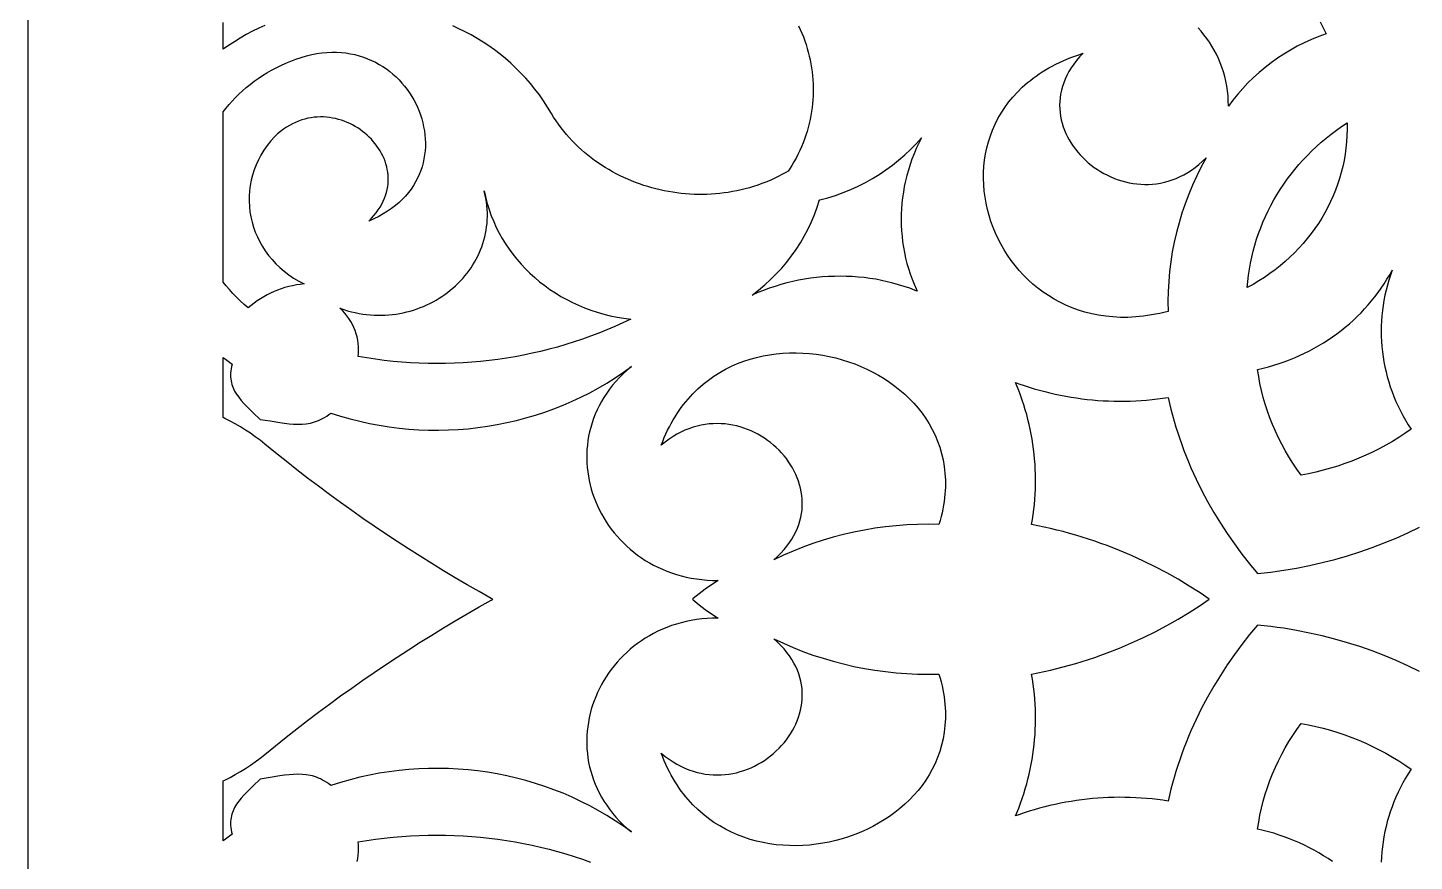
# Model space of a CAD drawing. Extents: x 2430 to 3430, y -1053 to 947.
# Drawn here: x 2429.6 to 2784.1, y -539.3 to -326.3 of the extents above; entities that cross this region are included whole.
import ezdxf

# ---------------------------------------------------------------- set-up
doc = ezdxf.new("R2010")
doc.units = 0
doc.layers.add('LAYER_1', color=18, linetype='CONTINUOUS')

msp = doc.modelspace()

# ---------------------------------------------------------------- linework, layer by layer
at = {"layer": 'LAYER_1'}
for points in [[(2429.56, -1052.54), (3429.56, -1052.54), (3429.56, 947.46), (2429.56, 947.46)], [(2508.55, -332.56), (2509.76, -332.63), (2510.94, -332.75), (2512.1, -332.94), (2513.23, -333.17), (2514.34, -333.46), (2515.41, -333.81), (2516.46, -334.2), (2517.48, -334.64), (2518.47, -335.12), (2519.43, -335.65), (2520.36, -336.22), (2521.26, -336.83), (2522.12, -337.48), (2522.95, -338.16), (2523.75, -338.88), (2524.51, -339.64), (2525.23, -340.42), (2525.92, -341.23), (2526.57, -342.07), (2527.18, -342.94), (2527.75, -343.83), (2528.28, -344.74), (2528.77, -345.67), (2529.22, -346.62), (2529.62, -347.59), (2529.98, -348.57), (2530.3, -349.56), (2530.57, -350.56), (2530.8, -351.58), (2530.98, -352.6), (2531.12, -353.62), (2531.2, -354.65), (2531.24, -355.68), (2531.23, -356.72), (2531.16, -357.74), (2531.05, -358.77), (2530.88, -359.79), (2530.66, -360.8), (2530.39, -361.81), (2530.06, -362.8), (2529.68, -363.78), (2529.24, -364.75), (2528.74, -365.69), (2528.19, -366.62), (2527.57, -367.54), (2526.9, -368.42), (2526.17, -369.29), (2525.38, -370.13), (2524.52, -370.94), (2523.6, -371.72), (2522.62, -372.47), (2521.58, -373.19), (2520.47, -373.87), (2519.3, -374.52), (2518.06, -375.13), (2516.75, -375.7), (2517.44, -374.99), (2518.08, -374.28), (2518.67, -373.56), (2519.2, -372.84), (2519.68, -372.11), (2520.1, -371.37), (2520.47, -370.63), (2520.8, -369.88), (2521.07, -369.14), (2521.3, -368.39), (2521.48, -367.65), (2521.61, -366.9), (2521.7, -366.16), (2521.74, -365.42), (2521.75, -364.68), (2521.71, -363.95), (2521.63, -363.22), (2521.51, -362.51), (2521.35, -361.8), (2521.16, -361.09), (2520.93, -360.4), (2520.67, -359.72), (2520.37, -359.05), (2520.04, -358.4), (2519.68, -357.76), (2519.28, -357.13), (2518.86, -356.52), (2518.41, -355.92), (2517.93, -355.35), (2517.43, -354.79), (2516.9, -354.25), (2516.35, -353.73), (2515.78, -353.24), (2515.18, -352.77), (2514.57, -352.32), (2513.93, -351.9), (2513.28, -351.5), (2512.6, -351.13), (2511.92, -350.78), (2511.21, -350.47), (2510.5, -350.18), (2509.77, -349.93), (2509.03, -349.71), (2508.28, -349.52), (2507.52, -349.36), (2506.75, -349.24), (2505.97, -349.15), (2505.19, -349.1), (2504.4, -349.09), (2503.61, -349.12), (2502.81, -349.18), (2502.02, -349.29), (2501.22, -349.44), (2500.42, -349.63), (2499.63, -349.87), (2498.83, -350.15), (2498.05, -350.47), (2497.26, -350.84), (2496.48, -351.26), (2495.71, -351.73), (2494.95, -352.24), (2494.19, -352.81), (2493.45, -353.43), (2492.72, -354.1), (2491.71, -355.23), (2490.79, -356.4), (2489.95, -357.59), (2489.2, -358.82), (2488.53, -360.07), (2487.95, -361.35), (2487.45, -362.64), (2487.03, -363.95), (2486.7, -365.28), (2486.45, -366.61), (2486.28, -367.95), (2486.19, -369.29), (2486.18, -370.64), (2486.25, -371.98), (2486.39, -373.31), (2486.62, -374.63), (2486.92, -375.94), (2487.3, -377.23), (2487.75, -378.5), (2488.28, -379.75), (2488.88, -380.98), (2489.56, -382.17), (2490.31, -383.33), (2491.13, -384.45), (2492.03, -385.54), (2493, -386.58), (2494.03, -387.58), (2495.14, -388.52), (2496.31, -389.42), (2497.56, -390.25), (2498.87, -391.03), (2500.25, -391.75), (2499.25, -391.86), (2498.25, -392.02), (2497.27, -392.21), (2496.3, -392.43), (2495.34, -392.7), (2494.39, -393), (2493.46, -393.33), (2492.55, -393.7), (2491.65, -394.11), (2490.77, -394.55), (2489.91, -395.02), (2489.07, -395.53), (2488.25, -396.07), (2487.46, -396.64), (2486.69, -397.24), (2485.94, -397.88), (2484.9, -396.99), (2483.89, -396.07), (2482.93, -395.14), (2482.01, -394.19), (2481.13, -393.21), (2480.29, -392.22), (2479.56, -391.3), (2479.56, -347.78), (2480.25, -346.9), (2481.03, -345.95), (2481.84, -345.03), (2482.7, -344.13), (2483.58, -343.25), (2484.5, -342.4), (2485.45, -341.57), (2486.44, -340.77), (2487.46, -339.99), (2488.51, -339.24), (2489.6, -338.52), (2490.72, -337.82), (2491.87, -337.16), (2493.06, -336.53), (2494.27, -335.93), (2495.53, -335.37), (2496.81, -334.83), (2498.12, -334.33), (2499.5, -333.87), (2500.85, -333.48), (2502.18, -333.16), (2503.5, -332.91), (2504.8, -332.72), (2506.07, -332.6), (2507.32, -332.55)], [(2698.54, -333.75), (2697.75, -334.68), (2697.03, -335.61), (2696.38, -336.55), (2695.8, -337.5), (2695.29, -338.46), (2694.84, -339.41), (2694.46, -340.37), (2694.14, -341.33), (2693.88, -342.29), (2693.68, -343.24), (2693.54, -344.2), (2693.45, -345.15), (2693.42, -346.09), (2693.45, -347.03), (2693.53, -347.96), (2693.66, -348.88), (2693.83, -349.79), (2694.06, -350.69), (2694.33, -351.58), (2694.65, -352.45), (2695.02, -353.31), (2695.42, -354.15), (2695.87, -354.98), (2696.36, -355.78), (2696.88, -356.57), (2697.44, -357.33), (2698.04, -358.07), (2698.67, -358.79), (2699.33, -359.49), (2700.03, -360.15), (2700.75, -360.79), (2701.5, -361.4), (2702.28, -361.99), (2703.08, -362.54), (2703.91, -363.06), (2704.76, -363.54), (2705.63, -363.99), (2706.52, -364.41), (2707.43, -364.78), (2708.35, -365.12), (2709.29, -365.42), (2710.25, -365.68), (2711.21, -365.9), (2712.19, -366.07), (2713.17, -366.2), (2714.17, -366.29), (2715.17, -366.32), (2716.17, -366.31), (2717.18, -366.25), (2718.19, -366.14), (2719.2, -365.98), (2720.21, -365.76), (2721.22, -365.49), (2722.23, -365.16), (2723.23, -364.78), (2724.22, -364.34), (2725.21, -363.84), (2726.18, -363.28), (2727.15, -362.66), (2728.1, -361.98), (2729.04, -361.23), (2729.97, -360.42), (2730.87, -359.54), (2729.64, -361.82), (2728.49, -364.14), (2727.41, -366.48), (2726.42, -368.85), (2725.52, -371.25), (2724.69, -373.67), (2723.95, -376.11), (2723.3, -378.58), (2722.73, -381.06), (2722.24, -383.56), (2721.85, -386.07), (2721.53, -388.59), (2721.31, -391.13), (2721.17, -393.67), (2721.12, -396.22), (2721.15, -398.78), (2720.09, -399.05), (2719.03, -399.29), (2717.98, -399.5), (2716.94, -399.69), (2715.91, -399.86), (2714.89, -399.99), (2713.88, -400.11), (2712.87, -400.19), (2711.88, -400.25), (2710.9, -400.29), (2709.93, -400.3), (2708.96, -400.29), (2707.07, -400.2), (2705.21, -400.02), (2703.4, -399.75), (2701.63, -399.39), (2699.91, -398.95), (2698.23, -398.44), (2696.6, -397.84), (2695.02, -397.17), (2693.48, -396.43), (2692, -395.63), (2690.57, -394.75), (2689.18, -393.82), (2687.86, -392.83), (2686.58, -391.78), (2685.36, -390.67), (2684.2, -389.52), (2683.09, -388.31), (2682.04, -387.06), (2681.05, -385.77), (2680.12, -384.44), (2679.25, -383.07), (2678.45, -381.67), (2677.7, -380.24), (2677.02, -378.78), (2676.41, -377.3), (2675.86, -375.79), (2675.38, -374.26), (2674.97, -372.72), (2674.62, -371.16), (2674.35, -369.59), (2674.15, -368.02), (2674.02, -366.44), (2673.96, -364.85), (2673.98, -363.27), (2674.08, -361.69), (2674.25, -360.11), (2674.49, -358.55), (2674.82, -357), (2675.23, -355.46), (2675.71, -353.94), (2676.28, -352.44), (2676.93, -350.96), (2677.66, -349.51), (2678.48, -348.09), (2679.39, -346.7), (2680.38, -345.34), (2681.46, -344.02), (2682.62, -342.75), (2683.88, -341.51), (2685.23, -340.33), (2685.94, -339.75), (2686.67, -339.19), (2687.42, -338.64), (2688.2, -338.1), (2689, -337.58), (2689.82, -337.07), (2690.67, -336.57), (2691.55, -336.09), (2692.44, -335.63), (2693.36, -335.18), (2694.31, -334.75), (2695.28, -334.33), (2696.27, -333.93), (2697.29, -333.55), (2698.33, -333.18), (2699.4, -332.83)], [(2766.94, -352.24), (2766.9, -353.85), (2766.8, -355.45), (2766.64, -357.04), (2766.42, -358.63), (2766.15, -360.19), (2765.82, -361.75), (2765.43, -363.29), (2764.99, -364.81), (2764.5, -366.32), (2763.95, -367.81), (2763.35, -369.27), (2762.7, -370.72), (2761.99, -372.15), (2761.24, -373.55), (2760.44, -374.92), (2759.58, -376.28), (2758.68, -377.6), (2757.74, -378.9), (2756.74, -380.17), (2755.7, -381.41), (2754.62, -382.61), (2753.48, -383.79), (2752.31, -384.93), (2751.09, -386.03), (2749.83, -387.1), (2748.53, -388.13), (2747.19, -389.12), (2745.8, -390.08), (2744.38, -390.99), (2742.92, -391.86), (2741.42, -392.69), (2741.55, -391.11), (2741.73, -389.54), (2741.96, -387.97), (2742.23, -386.42), (2742.55, -384.89), (2742.92, -383.36), (2743.33, -381.85), (2743.79, -380.35), (2744.29, -378.86), (2744.84, -377.39), (2745.42, -375.94), (2746.06, -374.5), (2746.73, -373.09), (2747.45, -371.69), (2748.2, -370.31), (2749, -368.95), (2749.84, -367.61), (2750.72, -366.29), (2751.63, -365), (2752.59, -363.73), (2753.58, -362.49), (2754.62, -361.26), (2755.69, -360.07), (2756.79, -358.9), (2757.94, -357.76), (2759.12, -356.65), (2760.33, -355.57), (2761.58, -354.51), (2762.87, -353.49), (2764.19, -352.5), (2765.54, -351.54), (2766.93, -350.62)], [(2657.41, -355.75), (2656.78, -357.11), (2656.2, -358.48), (2655.67, -359.86), (2655.18, -361.25), (2654.75, -362.65), (2654.36, -364.05), (2654.01, -365.45), (2653.71, -366.87), (2653.46, -368.28), (2653.26, -369.7), (2653.1, -371.11), (2652.99, -372.53), (2652.92, -373.95), (2652.9, -375.36), (2652.93, -376.78), (2653, -378.18), (2653.12, -379.59), (2653.28, -380.99), (2653.49, -382.38), (2653.75, -383.76), (2654.05, -385.14), (2654.39, -386.5), (2654.78, -387.85), (2655.22, -389.2), (2655.7, -390.53), (2656.22, -391.84), (2656.79, -393.14), (2657.02, -393.62), (2656.51, -393.41), (2655.1, -392.88), (2653.69, -392.39), (2652.26, -391.95), (2650.81, -391.54), (2649.35, -391.18), (2647.88, -390.86), (2646.4, -390.58), (2644.91, -390.35), (2643.41, -390.15), (2641.91, -390), (2640.4, -389.89), (2638.88, -389.82), (2637.36, -389.8), (2635.84, -389.82), (2634.31, -389.88), (2632.79, -389.98), (2631.26, -390.13), (2629.73, -390.32), (2628.21, -390.55), (2626.69, -390.83), (2625.18, -391.15), (2623.67, -391.51), (2622.16, -391.92), (2620.67, -392.37), (2619.18, -392.86), (2617.71, -393.4), (2616.24, -393.98), (2614.79, -394.61), (2616.43, -393.35), (2618.01, -392.02), (2619.53, -390.64), (2620.97, -389.21), (2622.35, -387.72), (2623.65, -386.18), (2624.89, -384.6), (2626.04, -382.97), (2627.12, -381.29), (2628.13, -379.58), (2629.05, -377.83), (2629.89, -376.05), (2630.66, -374.23), (2631.33, -372.39), (2631.92, -370.51), (2631.96, -370.35), (2632.14, -370.31), (2634.15, -369.76), (2636.14, -369.14), (2638.1, -368.43), (2640.02, -367.65), (2641.9, -366.79), (2643.75, -365.86), (2645.55, -364.85), (2647.3, -363.78), (2649.01, -362.63), (2650.66, -361.42), (2652.26, -360.14), (2653.81, -358.8), (2655.3, -357.39), (2656.72, -355.93), (2658.08, -354.4)], [(2546.52, -368.95), (2546.69, -369.82), (2547.06, -371.21), (2547.54, -372.78), (2548.09, -374.32), (2548.71, -375.83), (2549.38, -377.3), (2550.12, -378.75), (2550.91, -380.16), (2551.76, -381.54), (2552.67, -382.89), (2553.63, -384.19), (2554.64, -385.46), (2555.71, -386.69), (2556.83, -387.88), (2557.99, -389.02), (2559.2, -390.12), (2560.46, -391.18), (2561.76, -392.19), (2563.1, -393.16), (2564.48, -394.07), (2565.91, -394.94), (2567.37, -395.75), (2568.86, -396.51), (2570.4, -397.22), (2571.96, -397.87), (2573.56, -398.46), (2575.19, -399), (2576.85, -399.48), (2578.53, -399.89), (2580.24, -400.25), (2581.98, -400.54), (2583.74, -400.77), (2581.72, -401.73), (2579.69, -402.64), (2577.64, -403.51), (2575.57, -404.34), (2573.49, -405.13), (2571.39, -405.88), (2569.28, -406.58), (2567.15, -407.25), (2565.02, -407.87), (2562.87, -408.45), (2560.71, -408.98), (2558.54, -409.48), (2556.35, -409.93), (2554.16, -410.34), (2551.97, -410.71), (2549.76, -411.03), (2547.55, -411.31), (2545.33, -411.55), (2543.11, -411.74), (2540.88, -411.9), (2538.65, -412), (2536.41, -412.07), (2534.17, -412.09), (2531.93, -412.07), (2529.69, -412), (2527.45, -411.89), (2525.21, -411.74), (2522.97, -411.54), (2520.74, -411.3), (2518.5, -411.01), (2516.27, -410.68), (2514.05, -410.31), (2514.13, -409.47), (2514.17, -408.63), (2514.14, -407.79), (2514.07, -406.95), (2513.94, -406.12), (2513.77, -405.29), (2513.54, -404.48), (2513.27, -403.67), (2512.94, -402.88), (2512.57, -402.11), (2512.15, -401.35), (2511.69, -400.62), (2511.18, -399.91), (2510.63, -399.23), (2510.04, -398.57), (2509.4, -397.95), (2510.37, -398.29), (2511.35, -398.59), (2512.33, -398.85), (2513.3, -399.08), (2514.27, -399.28), (2515.24, -399.44), (2516.21, -399.57), (2517.17, -399.66), (2518.13, -399.72), (2519.09, -399.75), (2520.04, -399.75), (2520.98, -399.72), (2521.92, -399.66), (2522.85, -399.57), (2523.77, -399.45), (2524.68, -399.3), (2525.58, -399.12), (2526.48, -398.91), (2527.36, -398.68), (2528.23, -398.42), (2529.1, -398.13), (2529.94, -397.82), (2530.78, -397.48), (2531.6, -397.12), (2532.41, -396.73), (2533.2, -396.32), (2533.98, -395.88), (2534.74, -395.43), (2535.49, -394.95), (2536.22, -394.44), (2536.93, -393.92), (2537.62, -393.38), (2538.29, -392.81), (2538.95, -392.23), (2539.58, -391.63), (2540.19, -391), (2540.78, -390.36), (2541.35, -389.71), (2541.9, -389.03), (2542.42, -388.34), (2542.91, -387.63), (2543.39, -386.91), (2543.84, -386.17), (2544.26, -385.41), (2544.65, -384.64), (2545.02, -383.86), (2545.36, -383.07), (2545.67, -382.26), (2545.96, -381.44), (2546.21, -380.6), (2546.43, -379.76), (2546.62, -378.91), (2546.78, -378.04), (2546.91, -377.17), (2547.01, -376.28), (2547.07, -375.39), (2547.1, -374.49), (2547.09, -373.58), (2547.05, -372.67), (2546.97, -371.75), (2546.86, -370.82), (2546.71, -369.89), (2546.69, -369.82), (2546.64, -369.62), (2546.29, -368)], [(2778.02, -389.5), (2777.61, -390.78), (2777.23, -392.07), (2776.9, -393.36), (2776.61, -394.66), (2776.35, -395.96), (2776.14, -397.27), (2775.96, -398.58), (2775.82, -399.89), (2775.73, -401.2), (2775.67, -402.52), (2775.65, -403.83), (2775.67, -405.14), (2775.73, -406.45), (2775.82, -407.76), (2775.96, -409.07), (2776.13, -410.37), (2776.34, -411.66), (2776.59, -412.95), (2776.88, -414.24), (2777.21, -415.52), (2777.57, -416.79), (2777.98, -418.05), (2778.42, -419.3), (2778.9, -420.54), (2779.41, -421.78), (2779.97, -423), (2780.56, -424.2), (2781.18, -425.4), (2781.85, -426.58), (2782.55, -427.75), (2783.29, -428.9), (2781.73, -429.99), (2780.14, -431.03), (2778.51, -432.02), (2776.85, -432.97), (2775.17, -433.88), (2773.46, -434.73), (2771.73, -435.54), (2769.97, -436.3), (2768.18, -437.01), (2766.38, -437.67), (2764.55, -438.29), (2762.71, -438.85), (2760.84, -439.36), (2758.96, -439.83), (2757.06, -440.24), (2755.15, -440.6), (2754.07, -439.08), (2753.04, -437.53), (2752.05, -435.96), (2751.12, -434.35), (2750.23, -432.72), (2749.4, -431.07), (2748.61, -429.39), (2747.88, -427.7), (2747.21, -425.98), (2746.58, -424.25), (2746.01, -422.5), (2745.5, -420.74), (2745.05, -418.97), (2744.66, -417.19), (2744.32, -415.39), (2744.05, -413.6), (2745.44, -413.27), (2746.83, -412.91), (2748.2, -412.52), (2749.55, -412.1), (2750.88, -411.64), (2752.2, -411.14), (2753.51, -410.62), (2754.79, -410.06), (2756.05, -409.47), (2757.3, -408.85), (2758.52, -408.19), (2759.73, -407.51), (2760.91, -406.8), (2762.07, -406.06), (2763.21, -405.29), (2764.32, -404.49), (2765.41, -403.66), (2766.48, -402.81), (2767.52, -401.93), (2768.54, -401.02), (2769.53, -400.09), (2770.49, -399.13), (2771.42, -398.14), (2772.33, -397.13), (2773.2, -396.1), (2774.05, -395.04), (2774.87, -393.96), (2775.65, -392.86), (2776.41, -391.73), (2777.13, -390.58), (2777.82, -389.41), (2778.47, -388.22)], [(2479.77, -410.76), (2480.78, -411.52), (2481.82, -412.27), (2481.67, -412.86), (2481.56, -413.43), (2481.49, -413.98), (2481.44, -414.52), (2481.42, -415.04), (2481.43, -415.54), (2481.47, -416.03), (2481.54, -416.51), (2481.63, -416.97), (2481.75, -417.42), (2482.05, -418.29), (2482.45, -419.13), (2482.94, -419.94), (2483.5, -420.73), (2484.12, -421.51), (2484.81, -422.29), (2485.56, -423.07), (2487.19, -424.66), (2488.96, -426.36), (2491.58, -426.77), (2494.04, -427.18), (2495.23, -427.35), (2496.38, -427.49), (2497.51, -427.58), (2498.62, -427.62), (2499.71, -427.59), (2500.78, -427.49), (2501.84, -427.31), (2502.36, -427.18), (2502.89, -427.03), (2503.41, -426.85), (2503.93, -426.65), (2504.45, -426.41), (2504.97, -426.14), (2505.48, -425.85), (2506, -425.52), (2506.52, -425.15), (2507.04, -424.75), (2509.5, -425.53), (2511.97, -426.23), (2514.45, -426.86), (2516.95, -427.4), (2519.46, -427.88), (2521.97, -428.27), (2524.5, -428.59), (2527.02, -428.84), (2529.55, -429.01), (2532.08, -429.1), (2534.6, -429.12), (2537.13, -429.07), (2539.64, -428.94), (2542.15, -428.74), (2544.66, -428.46), (2547.15, -428.12), (2549.62, -427.7), (2552.08, -427.2), (2554.53, -426.64), (2556.96, -426), (2559.36, -425.29), (2561.75, -424.51), (2564.1, -423.66), (2566.44, -422.74), (2568.74, -421.75), (2571.01, -420.69), (2573.26, -419.56), (2575.46, -418.36), (2577.64, -417.09), (2579.77, -415.75), (2581.86, -414.34), (2583.92, -412.87), (2582.85, -413.78), (2581.84, -414.72), (2580.88, -415.67), (2579.98, -416.65), (2579.13, -417.65), (2578.34, -418.66), (2577.6, -419.69), (2576.91, -420.74), (2576.27, -421.8), (2575.69, -422.88), (2575.15, -423.96), (2574.67, -425.06), (2574.24, -426.16), (2573.85, -427.28), (2573.52, -428.4), (2573.23, -429.53), (2572.99, -430.66), (2572.8, -431.8), (2572.66, -432.94), (2572.56, -434.08), (2572.51, -435.22), (2572.5, -436.36), (2572.54, -437.5), (2572.62, -438.63), (2572.74, -439.76), (2572.91, -440.88), (2573.12, -442), (2573.37, -443.11), (2573.67, -444.21), (2574, -445.29), (2574.38, -446.37), (2574.8, -447.43), (2575.25, -448.48), (2575.75, -449.52), (2576.28, -450.53), (2576.85, -451.53), (2577.46, -452.52), (2578.1, -453.48), (2578.79, -454.42), (2579.5, -455.33), (2580.26, -456.23), (2581.04, -457.09), (2581.86, -457.94), (2582.72, -458.75), (2583.61, -459.54), (2584.53, -460.3), (2585.48, -461.02), (2586.47, -461.72), (2587.48, -462.38), (2588.53, -463.01), (2589.61, -463.6), (2590.71, -464.16), (2591.85, -464.67), (2593.01, -465.15), (2594.21, -465.59), (2595.42, -465.99), (2596.67, -466.34), (2597.94, -466.65), (2599.24, -466.91), (2600.57, -467.13), (2601.91, -467.3), (2603.29, -467.43), (2604.68, -467.5), (2606.1, -467.52), (2604.42, -468.6), (2602.79, -469.73), (2601.21, -470.92), (2599.69, -472.16), (2599.51, -472.33), (2599.69, -472.49), (2601.21, -473.73), (2602.79, -474.92), (2604.42, -476.05), (2606.1, -477.13), (2604.68, -477.15), (2603.29, -477.22), (2601.91, -477.35), (2600.57, -477.52), (2599.24, -477.74), (2597.94, -478), (2596.67, -478.31), (2595.42, -478.67), (2594.21, -479.06), (2593.01, -479.5), (2591.85, -479.98), (2590.71, -480.5), (2589.61, -481.05), (2588.53, -481.64), (2587.48, -482.27), (2586.47, -482.93), (2585.48, -483.63), (2584.53, -484.35), (2583.61, -485.11), (2582.72, -485.9), (2581.86, -486.71), (2581.04, -487.56), (2580.26, -488.42), (2579.5, -489.32), (2578.79, -490.24), (2578.1, -491.17), (2577.46, -492.14), (2576.85, -493.12), (2576.28, -494.12), (2575.75, -495.13), (2575.25, -496.17), (2574.8, -497.22), (2574.38, -498.28), (2574, -499.36), (2573.67, -500.44), (2573.37, -501.54), (2573.12, -502.65), (2572.91, -503.77), (2572.74, -504.89), (2572.62, -506.02), (2572.54, -507.15), (2572.5, -508.29), (2572.51, -509.43), (2572.56, -510.57), (2572.66, -511.71), (2572.8, -512.85), (2572.99, -513.99), (2573.23, -515.12), (2573.52, -516.25), (2573.85, -517.37), (2574.24, -518.49), (2574.67, -519.59), (2575.15, -520.69), (2575.69, -521.78), (2576.27, -522.85), (2576.91, -523.91), (2577.6, -524.96), (2578.34, -525.99), (2579.13, -527), (2579.98, -528), (2580.88, -528.98), (2581.84, -529.93), (2582.85, -530.87), (2583.92, -531.78), (2581.86, -530.31), (2579.77, -528.9), (2577.64, -527.56), (2575.46, -526.29), (2573.26, -525.09), (2571.01, -523.96), (2568.74, -522.9), (2566.44, -521.91), (2564.1, -520.99), (2561.75, -520.14), (2559.36, -519.36), (2556.96, -518.65), (2554.53, -518.01), (2552.08, -517.45), (2549.62, -516.96), (2547.15, -516.53), (2544.66, -516.19), (2542.15, -515.91), (2539.64, -515.71), (2537.13, -515.58), (2534.6, -515.53), (2532.08, -515.55), (2529.55, -515.64), (2527.02, -515.81), (2524.5, -516.06), (2521.97, -516.38), (2519.46, -516.77), (2516.95, -517.25), (2514.45, -517.79), (2511.97, -518.42), (2509.5, -519.12), (2507.04, -519.9), (2506.52, -519.5), (2506, -519.13), (2505.48, -518.8), (2504.97, -518.51), (2504.45, -518.24), (2503.93, -518.01), (2503.41, -517.8), (2502.89, -517.62), (2502.36, -517.47), (2501.84, -517.34), (2500.78, -517.16), (2499.71, -517.06), (2498.62, -517.03), (2497.51, -517.07), (2496.38, -517.16), (2495.23, -517.3), (2494.04, -517.47), (2491.58, -517.88), (2488.96, -518.29), (2487.19, -519.99), (2485.56, -521.59), (2484.81, -522.36), (2484.12, -523.14), (2483.5, -523.92), (2482.94, -524.71), (2482.45, -525.52), (2482.05, -526.36), (2481.75, -527.23), (2481.63, -527.68), (2481.54, -528.15), (2481.47, -528.62), (2481.43, -529.11), (2481.42, -529.61), (2481.44, -530.13), (2481.49, -530.67), (2481.56, -531.22), (2481.67, -531.79), (2481.82, -532.38), (2480.78, -533.13), (2479.77, -533.89), (2479.56, -534.06), (2479.56, -518.73), (2479.94, -518.55), (2481.3, -517.86), (2482.63, -517.14), (2483.94, -516.37), (2485.23, -515.57), (2486.5, -514.73), (2487.74, -513.85), (2488.96, -512.94), (2490.15, -511.99), (2490.19, -511.97), (2492.9, -509.76), (2495.62, -507.58), (2498.37, -505.42), (2501.14, -503.29), (2503.92, -501.18), (2506.73, -499.1), (2509.56, -497.04), (2512.41, -495), (2515.27, -492.99), (2518.16, -491.01), (2521.06, -489.05), (2523.99, -487.12), (2526.93, -485.21), (2529.89, -483.32), (2532.87, -481.47), (2535.87, -479.63), (2538.89, -477.83), (2541.92, -476.05), (2544.98, -474.29), (2548.05, -472.57), (2548.48, -472.33), (2548.05, -472.09), (2544.98, -470.36), (2541.92, -468.6), (2538.89, -466.82), (2535.87, -465.02), (2532.87, -463.18), (2529.89, -461.33), (2526.93, -459.44), (2523.99, -457.53), (2521.06, -455.6), (2518.16, -453.64), (2515.27, -451.66), (2512.41, -449.65), (2509.56, -447.61), (2506.73, -445.55), (2503.92, -443.47), (2501.14, -441.36), (2498.37, -439.23), (2495.62, -437.07), (2492.9, -434.89), (2490.19, -432.69), (2490.15, -432.67), (2488.96, -431.71), (2487.74, -430.8), (2486.5, -429.92), (2485.23, -429.08), (2483.94, -428.28), (2482.63, -427.51), (2481.3, -426.79), (2479.94, -426.1), (2479.56, -425.92), (2479.56, -410.59)], [(2627.75, -409.41), (2629.45, -409.53), (2631.15, -409.72), (2632.84, -409.97), (2634.51, -410.29), (2636.18, -410.68), (2637.82, -411.12), (2639.44, -411.63), (2641.04, -412.2), (2642.61, -412.83), (2644.15, -413.52), (2645.66, -414.27), (2647.14, -415.08), (2648.57, -415.94), (2649.96, -416.86), (2651.3, -417.84), (2652.6, -418.86), (2653.84, -419.95), (2655.03, -421.08), (2656.16, -422.26), (2657.23, -423.5), (2658.24, -424.78), (2659.18, -426.11), (2660.05, -427.49), (2660.84, -428.91), (2661.56, -430.38), (2662.2, -431.9), (2662.76, -433.46), (2663.23, -435.06), (2663.61, -436.7), (2663.91, -438.38), (2664.1, -440.1), (2664.2, -441.87), (2664.21, -442.76), (2664.2, -443.66), (2664.16, -444.58), (2664.09, -445.5), (2664, -446.43), (2663.88, -447.37), (2663.73, -448.32), (2663.56, -449.28), (2663.35, -450.24), (2663.12, -451.22), (2662.86, -452.2), (2662.57, -453.19), (2659.82, -453.16), (2657.07, -453.2), (2654.33, -453.33), (2651.6, -453.54), (2648.89, -453.83), (2646.18, -454.2), (2643.49, -454.65), (2640.82, -455.18), (2638.17, -455.79), (2635.54, -456.48), (2632.93, -457.24), (2630.35, -458.08), (2627.8, -459), (2625.27, -460), (2622.78, -461.07), (2620.32, -462.22), (2621.27, -461.37), (2622.14, -460.52), (2622.95, -459.64), (2623.69, -458.76), (2624.35, -457.86), (2624.96, -456.95), (2625.49, -456.04), (2625.97, -455.12), (2626.38, -454.19), (2626.73, -453.25), (2627.02, -452.32), (2627.25, -451.38), (2627.43, -450.44), (2627.55, -449.5), (2627.61, -448.56), (2627.63, -447.63), (2627.59, -446.7), (2627.5, -445.78), (2627.36, -444.86), (2627.17, -443.95), (2626.94, -443.06), (2626.66, -442.17), (2626.33, -441.3), (2625.97, -440.44), (2625.56, -439.6), (2625.12, -438.77), (2624.63, -437.96), (2624.11, -437.17), (2623.55, -436.4), (2622.96, -435.66), (2622.33, -434.94), (2621.67, -434.24), (2620.98, -433.57), (2620.27, -432.92), (2619.52, -432.31), (2618.75, -431.72), (2617.95, -431.17), (2617.12, -430.64), (2616.28, -430.16), (2615.41, -429.71), (2614.52, -429.29), (2613.62, -428.91), (2612.69, -428.58), (2611.75, -428.28), (2610.8, -428.03), (2609.83, -427.81), (2608.85, -427.65), (2607.86, -427.53), (2606.85, -427.46), (2605.84, -427.43), (2604.83, -427.46), (2603.8, -427.54), (2602.78, -427.67), (2601.75, -427.85), (2600.72, -428.1), (2599.68, -428.39), (2598.65, -428.75), (2597.62, -429.16), (2596.6, -429.64), (2595.58, -430.18), (2594.56, -430.78), (2593.55, -431.45), (2592.55, -432.18), (2591.57, -432.98), (2591.94, -431.99), (2592.34, -431.02), (2592.75, -430.08), (2593.18, -429.15), (2593.63, -428.25), (2594.1, -427.38), (2594.58, -426.52), (2595.08, -425.69), (2595.6, -424.88), (2596.13, -424.09), (2596.68, -423.33), (2597.24, -422.58), (2597.82, -421.86), (2598.41, -421.16), (2599.02, -420.48), (2599.64, -419.82), (2600.92, -418.57), (2602.24, -417.4), (2603.62, -416.32), (2605.04, -415.32), (2606.5, -414.4), (2607.99, -413.56), (2609.52, -412.8), (2611.08, -412.11), (2612.68, -411.51), (2614.29, -410.98), (2615.93, -410.53), (2617.58, -410.16), (2619.26, -409.85), (2620.94, -409.62), (2622.64, -409.46), (2624.34, -409.38), (2626.04, -409.36)], [(2622.78, -483.58), (2625.27, -484.65), (2627.8, -485.65), (2630.35, -486.57), (2632.93, -487.41), (2635.54, -488.17), (2638.17, -488.86), (2640.82, -489.47), (2643.49, -490), (2646.18, -490.45), (2648.89, -490.82), (2651.6, -491.11), (2654.33, -491.32), (2657.07, -491.45), (2659.82, -491.5), (2662.57, -491.46), (2662.86, -492.45), (2663.12, -493.43), (2663.35, -494.41), (2663.56, -495.37), (2663.73, -496.33), (2663.88, -497.28), (2664, -498.22), (2664.09, -499.15), (2664.16, -500.07), (2664.2, -500.99), (2664.21, -501.89), (2664.2, -502.79), (2664.1, -504.55), (2663.91, -506.27), (2663.61, -507.95), (2663.23, -509.59), (2662.76, -511.19), (2662.2, -512.75), (2661.56, -514.27), (2660.84, -515.74), (2660.05, -517.16), (2659.18, -518.54), (2658.24, -519.87), (2657.23, -521.15), (2656.16, -522.39), (2655.03, -523.57), (2653.84, -524.71), (2652.6, -525.79), (2651.3, -526.81), (2649.96, -527.79), (2648.57, -528.71), (2647.14, -529.57), (2645.66, -530.38), (2644.15, -531.13), (2642.61, -531.82), (2641.04, -532.45), (2639.44, -533.02), (2637.82, -533.53), (2636.18, -533.98), (2634.51, -534.36), (2632.84, -534.68), (2631.15, -534.93), (2629.45, -535.12), (2627.75, -535.24), (2626.04, -535.29), (2624.34, -535.27), (2622.64, -535.19), (2620.94, -535.03), (2619.26, -534.8), (2617.58, -534.5), (2615.93, -534.12), (2614.29, -533.67), (2612.68, -533.14), (2611.08, -532.54), (2609.52, -531.85), (2607.99, -531.09), (2606.5, -530.25), (2605.04, -529.33), (2603.62, -528.33), (2602.24, -527.25), (2600.92, -526.08), (2599.64, -524.83), (2599.02, -524.17), (2598.41, -523.49), (2597.82, -522.79), (2597.24, -522.07), (2596.68, -521.33), (2596.13, -520.56), (2595.6, -519.77), (2595.08, -518.96), (2594.58, -518.13), (2594.1, -517.27), (2593.63, -516.4), (2593.18, -515.5), (2592.75, -514.57), (2592.34, -513.63), (2591.94, -512.66), (2591.57, -511.67), (2592.55, -512.47), (2593.55, -513.2), (2594.56, -513.87), (2595.58, -514.47), (2596.6, -515.01), (2597.62, -515.49), (2598.65, -515.9), (2599.68, -516.26), (2600.72, -516.56), (2601.75, -516.8), (2602.78, -516.98), (2603.8, -517.11), (2604.83, -517.19), (2605.84, -517.22), (2606.85, -517.19), (2607.86, -517.12), (2608.85, -517), (2609.83, -516.84), (2610.8, -516.63), (2611.75, -516.37), (2612.69, -516.07), (2613.62, -515.74), (2614.52, -515.36), (2615.41, -514.95), (2616.28, -514.49), (2617.12, -514.01), (2617.95, -513.48), (2618.75, -512.93), (2619.52, -512.35), (2620.27, -511.73), (2620.98, -511.08), (2621.67, -510.41), (2622.33, -509.71), (2622.96, -508.99), (2623.55, -508.25), (2624.11, -507.48), (2624.63, -506.69), (2625.12, -505.88), (2625.56, -505.05), (2625.97, -504.21), (2626.33, -503.35), (2626.66, -502.48), (2626.94, -501.59), (2627.17, -500.7), (2627.36, -499.79), (2627.5, -498.87), (2627.59, -497.95), (2627.63, -497.02), (2627.61, -496.09), (2627.55, -495.15), (2627.43, -494.21), (2627.25, -493.27), (2627.02, -492.33), (2626.73, -491.4), (2626.38, -490.46), (2625.97, -489.54), (2625.49, -488.61), (2624.96, -487.7), (2624.35, -486.79), (2623.69, -485.89), (2622.95, -485.01), (2622.14, -484.14), (2621.27, -483.28), (2620.32, -482.43)]]:
    msp.add_lwpolyline(points, close=True, dxfattribs=at)
for points in [[(2490.23, -325.69), (2488.62, -326.42), (2487.02, -327.2), (2485.45, -328.04), (2483.91, -328.92), (2482.39, -329.86), (2480.9, -330.84), (2479.56, -331.79), (2479.56, -324.92)], [(2626.68, -325.8), (2627.11, -326.74), (2627.51, -327.68), (2627.89, -328.64), (2628.24, -329.61), (2628.57, -330.58), (2628.87, -331.56), (2629.14, -332.55), (2629.39, -333.54), (2629.61, -334.54), (2629.8, -335.54), (2629.97, -336.54), (2630.11, -337.55), (2630.22, -338.56), (2630.31, -339.58), (2630.36, -340.6), (2630.39, -341.62), (2630.4, -342.64), (2630.37, -343.66), (2630.32, -344.68), (2630.23, -345.69), (2630.12, -346.71), (2629.98, -347.73), (2629.82, -348.74), (2629.62, -349.76), (2629.39, -350.76), (2629.14, -351.77), (2628.85, -352.77), (2628.54, -353.77), (2628.19, -354.76), (2627.82, -355.74), (2627.41, -356.72), (2626.98, -357.69), (2626.52, -358.65), (2626.02, -359.61), (2625.5, -360.56), (2624.94, -361.5), (2624.35, -362.43), (2624, -362.95), (2623.43, -363.28), (2622.43, -363.83), (2621.42, -364.34), (2620.4, -364.83), (2619.37, -365.29), (2618.33, -365.72), (2617.29, -366.13), (2616.23, -366.5), (2615.17, -366.85), (2614.11, -367.17), (2613.03, -367.46), (2611.96, -367.72), (2610.88, -367.96), (2609.79, -368.17), (2608.7, -368.36), (2607.61, -368.51), (2606.51, -368.64), (2605.42, -368.74), (2604.32, -368.82), (2603.22, -368.87), (2602.12, -368.9), (2601.02, -368.89), (2599.93, -368.87), (2598.83, -368.81), (2597.74, -368.73), (2596.65, -368.63), (2595.56, -368.5), (2594.48, -368.34), (2593.4, -368.16), (2592.33, -367.96), (2591.26, -367.73), (2590.2, -367.48), (2589.14, -367.2), (2588.1, -366.9), (2587.06, -366.57), (2586.03, -366.22), (2585, -365.84), (2583.99, -365.44), (2582.99, -365.02), (2582, -364.58), (2581.02, -364.11), (2580.05, -363.62), (2579.09, -363.1), (2578.15, -362.56), (2577.22, -362), (2576.3, -361.42), (2575.4, -360.81), (2574.52, -360.19), (2573.65, -359.54), (2572.79, -358.86), (2571.96, -358.17), (2571.14, -357.46), (2570.34, -356.72), (2569.56, -355.96), (2568.79, -355.18), (2568.05, -354.38), (2567.33, -353.56), (2566.63, -352.71), (2565.95, -351.85), (2565.29, -350.97), (2564.65, -350.06), (2564.04, -349.14), (2563.45, -348.19), (2562.47, -346.57), (2561.45, -345), (2560.38, -343.47), (2559.26, -342), (2558.11, -340.57), (2556.91, -339.2), (2555.67, -337.87), (2554.39, -336.59), (2553.08, -335.37), (2551.73, -334.19), (2550.35, -333.06), (2548.93, -331.98), (2547.48, -330.95), (2546.01, -329.97), (2544.5, -329.04), (2542.97, -328.15), (2541.41, -327.32), (2539.83, -326.54), (2538.23, -325.81)], [(2760.07, -324.79), (2761.58, -327.83), (2759.68, -328.53), (2757.81, -329.3), (2755.99, -330.13), (2754.2, -331.03), (2752.46, -331.99), (2750.76, -333.02), (2749.1, -334.1), (2747.49, -335.24), (2745.94, -336.44), (2744.43, -337.7), (2742.98, -339.01), (2741.58, -340.37), (2740.24, -341.79), (2738.96, -343.25), (2737.74, -344.77), (2736.59, -346.33), (2736.56, -345.01), (2736.48, -343.72), (2736.35, -342.44), (2736.17, -341.19), (2735.93, -339.96), (2735.65, -338.75), (2735.31, -337.57), (2734.93, -336.41), (2734.5, -335.28), (2734.03, -334.17), (2733.52, -333.09), (2732.96, -332.04), (2732.36, -331.01), (2731.73, -330.01), (2731.05, -329.04), (2730.34, -328.1), (2729.59, -327.18), (2728.81, -326.3)], [(2785.46, -490.76), (2782.48, -489.33), (2779.46, -487.97), (2776.4, -486.71), (2773.3, -485.53), (2770.17, -484.43), (2767, -483.43), (2763.8, -482.51), (2760.57, -481.68), (2757.31, -480.95), (2754.03, -480.3), (2750.73, -479.74), (2749.07, -479.5), (2747.4, -479.28), (2745.73, -479.08), (2744.05, -478.91), (2742, -481.36), (2740.02, -483.88), (2738.11, -486.45), (2736.28, -489.09), (2734.52, -491.79), (2732.84, -494.53), (2731.25, -497.32), (2729.74, -500.16), (2728.33, -503.03), (2727, -505.94), (2726.38, -507.41), (2725.78, -508.88), (2725.2, -510.36), (2724.65, -511.85), (2724.12, -513.34), (2723.63, -514.83), (2723.15, -516.33), (2722.71, -517.84), (2722.29, -519.35), (2721.9, -520.86), (2721.53, -522.38), (2721.2, -523.89), (2719.82, -523.69), (2718.43, -523.51), (2717.05, -523.35), (2715.66, -523.22), (2714.28, -523.11), (2712.89, -523.03), (2711.5, -522.97), (2710.12, -522.94), (2708.73, -522.93), (2707.35, -522.95), (2705.96, -522.99), (2704.58, -523.06), (2703.2, -523.15), (2701.82, -523.26), (2700.45, -523.4), (2699.08, -523.56), (2697.71, -523.75), (2696.35, -523.96), (2694.99, -524.19), (2693.64, -524.45), (2692.29, -524.73), (2690.94, -525.04), (2689.61, -525.37), (2688.27, -525.72), (2686.95, -526.1), (2685.63, -526.5), (2684.32, -526.93), (2683.02, -527.38), (2682.14, -527.7), (2682.48, -526.88), (2682.97, -525.67), (2683.42, -524.45), (2683.86, -523.23), (2684.26, -522), (2684.64, -520.76), (2685, -519.52), (2685.33, -518.27), (2685.63, -517.02), (2685.91, -515.76), (2686.17, -514.5), (2686.39, -513.23), (2686.59, -511.97), (2686.77, -510.69), (2686.92, -509.42), (2687.04, -508.14), (2687.14, -506.85), (2687.21, -505.57), (2687.25, -504.29), (2687.27, -503), (2687.26, -501.71), (2687.23, -500.42), (2687.17, -499.14), (2687.08, -497.85), (2686.96, -496.56), (2686.82, -495.27), (2686.65, -493.99), (2686.46, -492.7), (2686.24, -491.42), (2687.87, -491.11), (2689.5, -490.77), (2691.13, -490.41), (2692.75, -490.02), (2694.37, -489.61), (2695.99, -489.17), (2697.6, -488.7), (2699.21, -488.21), (2700.81, -487.7), (2702.4, -487.17), (2703.99, -486.61), (2705.56, -486.03), (2708.7, -484.8), (2711.79, -483.48), (2714.84, -482.09), (2717.85, -480.61), (2720.8, -479.05), (2723.7, -477.42), (2726.54, -475.71), (2729.32, -473.94), (2731.69, -472.33), (2729.32, -470.71), (2726.54, -468.94), (2723.7, -467.23), (2720.8, -465.6), (2717.85, -464.04), (2714.84, -462.56), (2711.79, -461.17), (2708.7, -459.85), (2705.56, -458.62), (2703.99, -458.04), (2702.4, -457.48), (2700.81, -456.95), (2699.21, -456.44), (2697.6, -455.95), (2695.99, -455.48), (2694.37, -455.05), (2692.75, -454.63), (2691.13, -454.24), (2689.5, -453.88), (2687.87, -453.54), (2686.24, -453.23), (2686.46, -451.95), (2686.65, -450.66), (2686.82, -449.38), (2686.96, -448.09), (2687.08, -446.8), (2687.17, -445.51), (2687.23, -444.23), (2687.26, -442.94), (2687.27, -441.65), (2687.25, -440.36), (2687.21, -439.08), (2687.14, -437.8), (2687.04, -436.51), (2686.92, -435.24), (2686.77, -433.96), (2686.59, -432.69), (2686.39, -431.42), (2686.17, -430.15), (2685.91, -428.89), (2685.63, -427.63), (2685.33, -426.38), (2685, -425.13), (2684.64, -423.89), (2684.26, -422.65), (2683.86, -421.42), (2683.42, -420.2), (2682.97, -418.98), (2682.48, -417.77), (2682.14, -416.95), (2683.02, -417.27), (2684.32, -417.72), (2685.63, -418.15), (2686.95, -418.55), (2688.27, -418.93), (2689.61, -419.28), (2690.94, -419.61), (2692.29, -419.92), (2693.64, -420.2), (2694.99, -420.46), (2696.35, -420.69), (2697.71, -420.9), (2699.08, -421.09), (2700.45, -421.25), (2701.82, -421.39), (2703.2, -421.51), (2704.58, -421.6), (2705.96, -421.66), (2707.35, -421.7), (2708.73, -421.72), (2710.12, -421.71), (2711.5, -421.68), (2712.89, -421.62), (2714.28, -421.54), (2715.66, -421.43), (2717.05, -421.3), (2718.43, -421.15), (2719.82, -420.96), (2721.2, -420.76), (2721.53, -422.28), (2721.9, -423.79), (2722.29, -425.3), (2722.71, -426.81), (2723.15, -428.32), (2723.63, -429.82), (2724.12, -431.31), (2724.65, -432.81), (2725.2, -434.29), (2725.78, -435.77), (2726.38, -437.24), (2727, -438.71), (2728.33, -441.62), (2729.74, -444.49), (2731.25, -447.33), (2732.84, -450.12), (2734.52, -452.86), (2736.28, -455.56), (2738.11, -458.2), (2740.02, -460.78), (2742, -463.29), (2744.05, -465.74), (2745.73, -465.57), (2747.4, -465.37), (2749.07, -465.15), (2750.73, -464.91), (2754.03, -464.35), (2757.31, -463.71), (2760.57, -462.97), (2763.8, -462.14), (2767, -461.22), (2770.17, -460.22), (2773.3, -459.13), (2776.4, -457.94), (2779.46, -456.68), (2782.48, -455.33), (2785.46, -453.89)], [(2763.21, -539.36), (2762.07, -538.59), (2760.91, -537.85), (2759.73, -537.14), (2758.52, -536.46), (2757.3, -535.8), (2756.05, -535.18), (2754.79, -534.59), (2753.51, -534.04), (2752.2, -533.51), (2750.88, -533.02), (2749.55, -532.56), (2748.2, -532.13), (2746.83, -531.74), (2745.44, -531.38), (2744.05, -531.06), (2744.32, -529.26), (2744.66, -527.47), (2745.05, -525.68), (2745.5, -523.91), (2746.01, -522.15), (2746.58, -520.4), (2747.21, -518.67), (2747.88, -516.95), (2748.61, -515.26), (2749.4, -513.58), (2750.23, -511.93), (2751.12, -510.3), (2752.05, -508.7), (2753.04, -507.12), (2754.07, -505.57), (2755.15, -504.05), (2757.06, -504.41), (2758.96, -504.82), (2760.84, -505.29), (2762.71, -505.8), (2764.55, -506.36), (2766.38, -506.98), (2768.18, -507.64), (2769.97, -508.35), (2771.73, -509.11), (2773.46, -509.92), (2775.17, -510.78), (2776.85, -511.68), (2778.51, -512.63), (2780.14, -513.62), (2781.73, -514.67), (2783.29, -515.75), (2782.55, -516.9), (2781.85, -518.07), (2781.18, -519.25), (2780.56, -520.45), (2779.97, -521.65), (2779.41, -522.88), (2778.9, -524.11), (2778.42, -525.35), (2777.98, -526.6), (2777.57, -527.86), (2777.21, -529.13), (2776.88, -530.41), (2776.59, -531.7), (2776.34, -532.99), (2776.13, -534.28), (2775.96, -535.59), (2775.82, -536.89), (2775.73, -538.2), (2775.67, -539.51)], [(2513.77, -539.36), (2513.94, -538.53), (2514.07, -537.7), (2514.14, -536.86), (2514.17, -536.02), (2514.13, -535.18), (2514.05, -534.34), (2516.27, -533.97), (2518.5, -533.64), (2520.74, -533.35), (2522.97, -533.11), (2525.21, -532.91), (2527.45, -532.76), (2529.69, -532.65), (2531.93, -532.58), (2534.17, -532.56), (2536.41, -532.58), (2538.65, -532.65), (2540.88, -532.76), (2543.11, -532.91), (2545.33, -533.1), (2547.55, -533.34), (2549.76, -533.62), (2551.97, -533.94), (2554.16, -534.31), (2556.35, -534.72), (2558.54, -535.17), (2560.71, -535.67), (2562.87, -536.2), (2565.02, -536.78), (2567.15, -537.4), (2569.28, -538.07), (2571.39, -538.77), (2573.49, -539.52)]]:
    msp.add_lwpolyline(points, dxfattribs=at)

doc.saveas('drawing.dxf')
